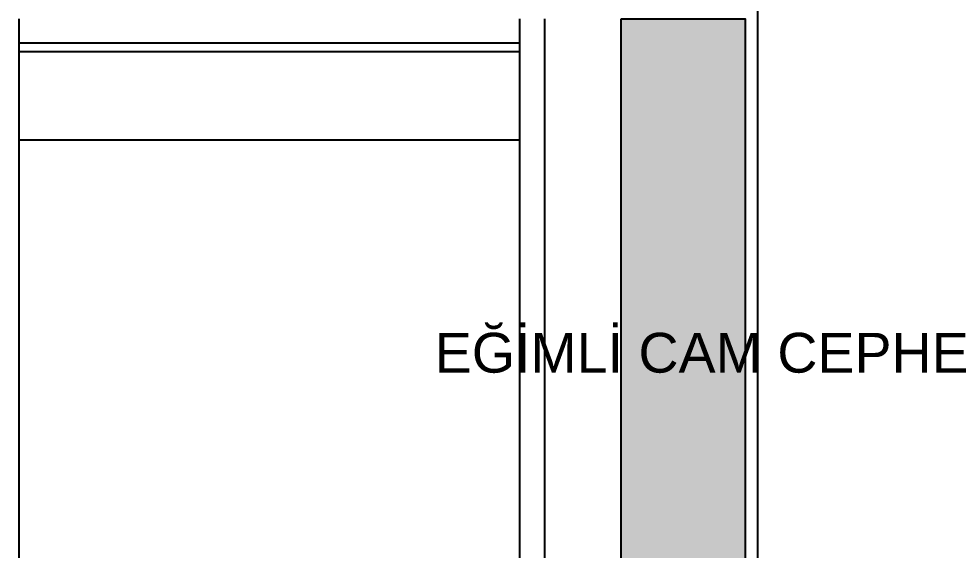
# Model space of a CAD drawing. Header units: inches. Extents: x 21 to 32698, y 13 to 3712.
# Drawn here: x 11220.5 to 11409.5, y 1245.3 to 1352.1 of the extents above; entities that cross this region are included whole.
import ezdxf

# ---------------------------------------------------------------- set-up
doc = ezdxf.new("R2010")
doc.units = ezdxf.units.IN
doc.header["$MEASUREMENT"] = 0
for name, color, linetype, lineweight in [('Z_MİM_-KM-Gor-09', 8, 'Continuous', 25), ('Z_MİM_-KM-Gor-15', 8, 'Continuous', 25), ('Z_MİM_-KM-PATTERN-STRC', 8, 'Continuous', 25), ('Z_MİM_-KM-STRC-CONCRETE', 8, 'Continuous', 25), ('Z_MİM_-KM-TEXT-DETL', 8, 'Continuous', 25), ('Z_MİM_-KM-WALL-PLASTER', 8, 'Continuous', 25), ('Z_MİM_00', 8, 'Continuous', 25)]:
    doc.layers.add(name, color=color, linetype=linetype, lineweight=lineweight)
doc.styles.get("Standard").update_dxf_attribs({"font": 'arial.ttf'})

# ---------------------------------------------------------------- blocks, each defined once
blk = doc.blocks.new('A$C08B359C0')
at = {"layer": 'Z_MİM_-KM-Gor-09'}
for p, q in [((4.53, -5.13), (-96.22, -5.13)), ((4.53, -6.88), (-96.22, -6.88)), ((4.54, -24.62), (-96.21, -24.62))]:
    blk.add_line(p, q, dxfattribs=at)
at = {"layer": 'Z_MİM_-KM-Gor-15'}
for p, q in [((-96.22, -0.25), (-96.18, -163.29)), ((4.53, -0.27), (4.56, -163.31)), ((9.53, -0.27), (9.56, -163.31))]:
    blk.add_line(p, q, dxfattribs=at)
at = {"layer": 'Z_MİM_-KM-TEXT-DETL', "color": 7, "insert": (-12.53, -63.35), "char_height": 8, "attachment_point": 1}
blk.add_mtext_dynamic_manual_height_columns('EĞİMLİ CAM CEPHE GÖRÜNÜŞÜ', width=10924.7166, gutter_width=125, heights=[754.09], dxfattribs=at)
blk = doc.blocks.new('-KM_Kolon-1K')
at = {"layer": 'Z_MİM_-KM-PATTERN-STRC'}
blk.add_hatch(color=256, dxfattribs=at).paths.add_polyline_path([(2010, 370), (2035, 370), (2035, 0), (2010, 0)], flags=0)
at = {"layer": 'Z_MİM_-KM-STRC-CONCRETE'}
blk.add_lwpolyline([(2010, 370), (2035, 370), (2035, 0), (2010, 0)], close=True, dxfattribs=at)

msp = doc.modelspace()

# ---------------------------------------------------------------- linework, layer by layer
at = {"layer": 'Z_MİM_-KM-WALL-PLASTER'}
msp.add_lwpolyline([(11494.21, 1644.58), (11744.21, 1644.58), (11744.21, 1004.58), (11369.21, 1004.58), (11369.21, 1354.58), (11364.21, 1354.58), (11364.21, 1634.58), (11494.21, 1634.58)], close=True, dxfattribs=at)

# ---------------------------------------------------------------- block references
at = {"layer": 'Z_MİM_-KM-STRC-CONCRETE'}
msp.add_blockref('-KM_Kolon-1K', (9331.71, 982.08), dxfattribs=at)
at = {"layer": 'Z_MİM_00'}
msp.add_blockref('A$C08B359C0', (11316.76, 1352.32), dxfattribs=at)

doc.saveas('drawing.dxf')
